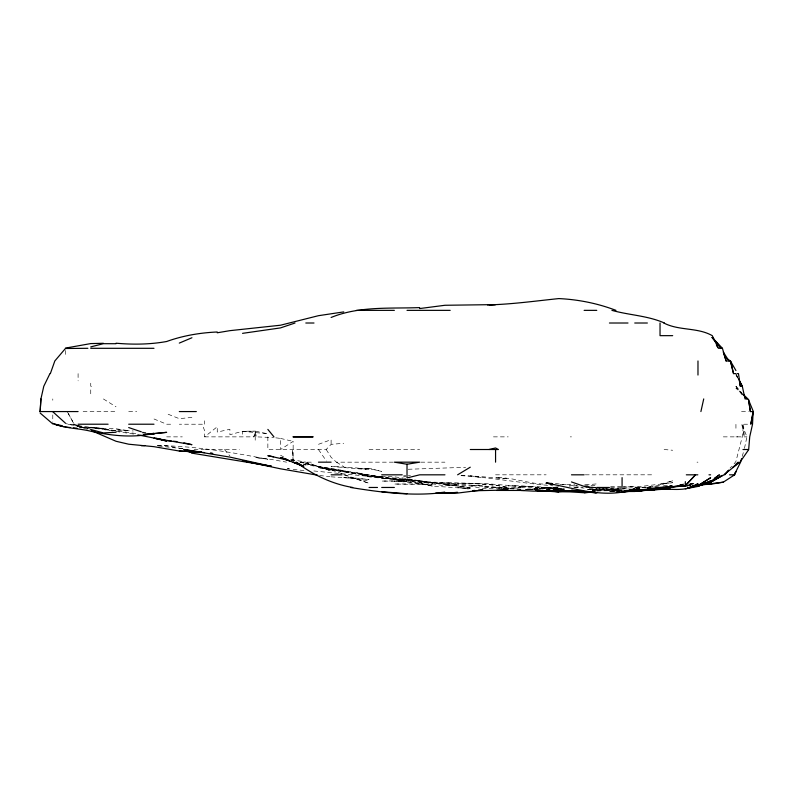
<?xml version="1.0" encoding="UTF-8"?>
<svg xmlns="http://www.w3.org/2000/svg" width="793" height="793" viewBox="0 0 793 793"><rect width="100%" height="100%" fill="white"/><g stroke="black" fill="none" stroke-linecap="round" stroke-linejoin="round"><path stroke-width="0.59" stroke-dasharray="3.96 2.97" d="M744.449 448.362L746.947 436.864L741.822 424.215L747.561 424.215M204.604 436.864L253.829 436.864L255.207 431.105L267.856 433.821L242.549 431.283L229.901 434.713L229.901 429.281L217.252 432.076L217.252 426.773L204.604 436.864L204.604 430.748L202.265 424.215L179.297 424.215M742.228 456.411L743.874 450.662M253.829 436.864L255.207 434.534L256.317 436.864L273.605 437.567M734.06 463.974L735.934 461.417L742.238 436.864L743.566 424.215L744.221 436.864L741.822 424.215M267.856 436.864L267.856 449.512L326.201 449.512L331.107 444.348L343.756 443.287M730.036 468.068L731.721 466.383M293.152 449.076L293.152 441.384L280.504 449.512L280.504 438.41L274.755 437.706M318.459 444.318L331.107 439.659L331.107 444.348M688.78 485.316L693.379 484.285M686.48 485.445L693.379 484.136M669.332 485.772L671.562 485.346M592.173 489.856L596.772 489.003L608.281 488.607M635.827 489.112L644.669 487.467L634.727 488.706M650.191 487.467L653.472 486.942M654.562 486.773L658.933 486.069M684.181 483.988L678.431 484.761L684.181 484.305M611.73 491.68L615.18 491.244M619.779 490.659L622.079 490.361L609.43 490.034L602.521 488.766M685.33 486.753L687.63 486.496M634.727 487.844L650.825 486.763M609.43 491.68L615.18 491.085M616.33 490.956L622.079 490.361L609.43 491.224L617.479 490.738L609.43 489.43L592.173 489.886M191.946 417.405L179.297 418.674L166.649 413.639M577.225 485.722L569.176 486.129M558.817 486.862L552.681 487.467L558.817 487.15M592.173 490.094L609.43 489.35L620.929 491.105M632.427 487.774L592.173 490.352M585.274 484.929L596.772 483.889M737.777 436.864L735.934 436.864M618.629 490.669L622.079 490.461M689.93 483.968L693.379 483.77M538.12 489.271L525.472 489.331M688.78 485.058L691.08 484.939M623.229 487.12L634.727 486.555L623.229 486.803M587.573 489.459L596.772 489.003L592.173 489.678L615.18 490.788M620.929 488.23L609.43 488.805L587.573 488.29M663.483 485.732L672.682 485.276M408.167 475.8L410.467 475.691M408.167 469.268L465.669 467.305M688.78 485.167L691.08 485.058M557.717 487.189L541.589 487.467L546.169 487.913L520.872 485.772L508.214 485.871L520.872 486.406L482.917 483.403L457.62 483.552C474.531 483.086 491.63 484.008 508.214 487.467L495.566 485.217L470.269 483.294M587.573 489.509L609.43 489.132L622.079 490.143L610.58 488.706M242.549 431.59L255.207 431.105L256.317 436.864M596.772 490.847L609.43 490.391L592.173 490.213M689.93 483.68L694.529 483.532M538.12 488.825L525.472 489.122M539.27 488.795L563.426 489.658L520.872 486.684L533.52 486.258L564.576 489.331M686.48 485.276L691.08 485.157M623.229 488.141L630.128 487.963M624.378 488.984L609.43 489.568L622.079 489.826M635.877 487.982L642.776 487.814M596.772 490.936L622.079 490.51M403.558 475.929L405.867 475.879M531.221 489.678L533.52 489.638M647.375 487.705L650.825 487.636L634.727 487.556M610.58 487.368L622.079 487.18M461.07 475.592C476.811 475.869 492.473 477.763 508.214 478.883L495.566 477.733C512.754 476.91 528.981 484.196 546.169 484.126M538.12 488.904L533.52 488.934L535.82 489.162M573.775 487.239L582.974 487.18M635.877 488.012L642.776 487.963M546.169 489.301L562.277 489.658M91.611 386.26L90.739 386.26L90.739 382.305M742.228 395.023L735.934 386.26L738.025 386.26M83.106 411.567L116.046 411.567M128.694 411.567L136.713 411.567M741.514 411.567L748.592 411.567M68.347 413.668L74.106 424.215L76.257 424.215M170.644 424.215L166.649 424.215L153.991 418.972M166.649 436.864L182.321 436.864M493.434 436.864L508.214 436.864M570.286 436.864L571.475 436.864M723.285 436.864L746.947 436.864M194.087 449.512L203.722 449.512M204.604 449.512L239.436 449.512M369.062 449.512L419.666 449.512M300.398 462.17L311.59 462.17M326.201 449.512L331.107 457.303L336.43 462.17L393.209 462.17M420.815 462.17L444.962 462.17M696.997 462.17L697.979 462.17M495.566 474.819L546.169 474.819M585.274 474.819L653.888 474.819M468.326 487.467L470.269 487.745L444.962 484.434L468.494 487.467L457.62 486.119M403.558 476.137L405.867 476.137M461.07 475.661C491.799 477.564 522.339 483.304 553.068 485.822M157.45 445.587C194.681 445.904 231.387 452.248 267.856 459.246L255.207 457.511L267.856 458.85L286.59 462.17M559.977 484.503L574.925 484.82M587.573 487.249L595.622 487.437M81.54 427.407L116.046 428.775L128.694 430.708L116.046 429.747L133.293 430.986M79.241 427.348L103.387 428.309L90.739 427.685L134.443 434.158M303.501 464.301L343.756 470.893L369.062 476.424L432.314 482.124L470.269 483.274M555.368 483.532L578.375 486.149M610.58 486.486L622.079 486.833M313.859 470.963L369.062 476.405L361.598 474.819L369.062 476.861L381.711 478.199L405.867 479.547M525.472 489.499L530.071 489.678M647.375 487.517L650.825 487.665M558.817 489.261L535.196 487.467M584.124 485.038L596.772 485.623M532.371 489.767L525.472 489.44L546.169 488.151L564.576 489.717M157.45 445.369L166.649 445.825L182.796 448.838M520.872 489.222L495.566 488.151L482.917 488.666L470.269 486.01L457.62 485.078L444.962 484.84L457.62 485.078L444.962 485.851L408.167 479.815M343.756 474.819L369.062 483.324L331.107 469.902L300.775 462.17L318.459 466.571L356.404 472.697L369.062 476.117L394.359 476.811L407.017 478.585M564.576 488.994L546.169 487.209M596.772 487.705L585.254 486.724M574.618 487.467L584.124 488.082M303.501 464.748L305.801 464.916L303.501 464.658M331.107 476.821L369.062 479.507L356.404 478.159L343.756 477.287L369.062 480.836M595.622 487.378L585.274 486.595L595.84 487.467M664.088 449.512L672.682 450.255M520.872 489.311L498.856 487.467L508.214 488.002L520.872 487.467C503.971 490.282 487.239 484.553 470.269 485.841L482.917 486.079L444.962 483.165L457.62 484.404L444.962 482.531L419.666 482.58L432.314 482.778L444.962 484.017L419.666 481.47L444.962 484.196L409.317 479.735M182.965 448.749L157.45 445.854M182.965 448.689L179.297 448.332L181.815 449.512M293.152 469.476L305.801 470.695M536.97 489.271L540.42 489.608M549.47 487.467L564.576 489.212M407.017 479.507L419.666 480.816L409.317 478.992M145.942 433.236L142.492 432.829L144.792 433.117M319.609 475.493L329.957 476.692M90.739 427.526L103.387 429.063L78.091 425.643L72.698 424.215L90.739 429.201L78.091 425.95L74.264 424.215L67.197 411.567M369.062 476.117L407.017 481.5L356.404 472.697L381.711 477.654M409.317 479.626L432.314 482.739L394.359 480.865L381.711 481.073L407.017 481.341L394.359 481.034L419.666 483.244L432.314 486.05L470.269 488.716L457.62 487.467L470.269 489.222M290.853 459.524L305.801 462.121L318.459 466.571L343.756 470.665L356.404 473.956L318.459 467.563C347.84 472.578 377.359 476.543 407.017 479.329M90.739 427.169L136.743 433.632M289.703 468.921L287.403 468.554L289.703 468.921M470.269 475.731L482.917 477.792M290.853 460.594L293.152 460.981L293.152 449.512M142.492 432.056L145.942 432.71M299.982 462.17L318.459 466.393L331.107 471.002L318.459 466.363L305.801 463.261M68.208 424.215L78.091 426.228L65.442 423.541M290.853 459.95L295.442 461.03M280.504 438.41L293.152 441.384M87.289 429.251L78.091 426.456L74.106 424.215M280.504 455.202L283.666 456.946M336.43 462.17L343.756 466.601M103.387 398.948L116.046 406.829M742.07 393.506L735.934 388.114L742.843 394.755M735.934 386.26L742.347 393.487M224.429 449.512L229.901 455.935M318.459 449.512L326.518 461.189M736.459 374.663L737.5 376.774M736.34 374.762L737.559 378.211M293.152 460.991L292.548 449.512L293.103 461.02M735.934 424.324L735.934 428.983M255.207 440.224L255.207 431.105L242.549 431.283L242.549 436.864M204.604 420.766L204.604 424.215M90.739 389.859L90.739 395.122M78.091 373.612L78.091 380.868M65.442 350.476L65.442 354.818M52.784 398.909L52.784 400.277M52.784 414.917L52.784 422.431M672.682 480.766L660.034 485.247L647.375 487.308L634.727 487.14L672.682 482.699L660.034 484.226L672.682 480.766M520.872 486.991L517.789 487.467L533.52 486.258L520.872 486.991M369.062 468.356L356.404 468.683L331.107 466.363L356.404 467.91L369.062 469.595L356.404 468.683L369.062 468.514L381.711 471.458L369.062 468.356M419.666 483.859L394.359 484.037L432.314 484.721L419.666 483.859M495.566 487.259L482.917 486.922L508.214 488.647L495.566 487.308M419.666 480.588L394.359 479.111L407.017 480.459L381.711 478.001L394.359 479.21L432.314 486.05L407.017 479.914L419.666 480.736L432.314 483.165L419.666 480.588M116.046 430.896L103.387 429.31L116.046 430.936M343.756 471.3L318.459 467.622L343.756 471.3M356.404 473.927L343.756 471.23L356.404 473.956M737.668 377.864L735.934 374.712L737.649 377.864"/><path stroke-width="1.19" d="M40.929 398.909L40.136 411.567L40.929 398.909L43.784 386.26L49.939 373.612M753.35 411.567L750.356 411.567L748.592 400.029L753.35 411.567L750.802 424.215L753.122 411.567L752.537 424.215L749.712 436.864L748.681 449.512L742.972 449.512M700.903 411.567L703.728 398.909M741.564 458.721L740.573 462.17L734.754 473.936M50.355 373.612L54.826 360.964L65.442 348.494L87.894 348.305M701.428 484.662L710.627 484.245L723.285 482.174L734.645 474.819L735.934 471.538L734.605 473.996M748.592 449.79L740.008 462.17L732.772 467.087M728.549 470.299L724.624 474.819L728.658 470.299M627.828 490.48L625.528 490.52L634.727 490.54L660.034 487.636L647.375 489.212L685.33 485.871L695.501 474.819L685.33 485.564L661.54 487.467M735.934 464.083L738.263 462.17L735.934 465.243L723.285 475.285L710.627 482.144L702.578 483.938M714.533 478.219L719.41 474.819L710.627 481.629L697.979 486.168L710.627 480.915L697.979 486.426L685.33 488.815M697.979 485.574L710.627 477.743L697.979 485.802L687.779 487.774M457.62 474.819L470.269 467.186M179.297 343.091L191.946 337.749M295.036 323.009L280.504 327.906L242.549 333.347M331.107 317.468C359.348 305.929 389.928 308.745 419.666 307.595M90.739 346.898L103.387 343.686L116.046 343.716M488.964 449.512L495.566 447.976L498.44 449.512L470.269 449.512M696.789 485.841L687.481 487.774M647.375 490.064L649.675 489.598M692.23 485.881L697.979 484.89L690.455 487.467L697.979 483.661C686.223 492.374 671.225 488.498 657.734 489.093L660.034 488.825M217.252 332.782L229.901 330.661L280.504 325.219L318.459 315.693L343.756 311.897M407.017 464.252L419.666 462.17L394.359 462.17L407.017 464.252L407.017 477.941L419.666 474.819L444.962 474.819M65.442 348.107L90.739 343.587L103.387 343.29M419.666 308.556L444.962 305.275L495.566 304.601L489.816 304.889M699.129 485.187L723.285 482.174M653.125 489.687L645.076 490.431M660.034 488.964L634.727 491.482L622.079 491.521M635.877 490.649L639.327 490.441L635.877 490.649L638.177 490.451M143.642 434.495L153.991 433.345C133.036 438.172 111.496 435.754 90.739 431.214C78.14 428.161 64.877 428.507 52.784 423.412M634.727 490.361L622.079 491.739L634.727 489.331L622.079 492.205L616.33 492.096L619.779 492.047M664.633 488.934L635.877 490.986L642.776 490.431M630.128 491.303L622.079 492.116L634.727 488.825C605.584 499.441 575.262 488.111 546.169 483.115L551.918 483.76M622.079 491.888L647.375 489.787L634.727 489.975L650.825 489.687L645.076 490.094L647.375 489.985M593.323 492.017L584.124 492.74L559.977 491.264M672.682 486.714L685.33 485.742L662.69 487.467M573.775 491.065L579.524 490.639L533.52 491.135L520.872 490.471M701.428 484.573L710.627 483.928M487.517 304.918C511.445 304.363 535.077 301.043 558.817 298.584C578.365 299.506 597.664 303.392 615.963 310.36M217.252 331.989C200.044 332.753 182.876 335.657 166.649 341.505C149.986 344.529 132.877 344.687 116.046 343.21M670.382 488.884L647.375 490.213L638.177 489.707M472.569 490.609L474.868 490.451M478.318 490.223L482.917 489.915L457.62 493.077L444.962 493.028L448.412 492.849M592.173 492.047L584.124 492.582L595.622 492.195M643.926 490.024L647.375 489.806M524.322 490.461L496.715 490.431L508.214 490.015L472.569 490.808M625.528 491.264L622.079 491.472L632.427 491.254M143.642 434.614L166.649 432.344L150.541 433.949M116.046 432.274L103.387 432.919L90.739 429.479M451.861 492.681L457.62 492.403L444.962 493.345L435.763 492.998M441.513 492.453L444.962 492.304C413.708 496.616 381.512 492.463 350.565 487.467M657.516 487.467L663.83 487.467M141.342 445.706L144.792 445.567M635.877 490.51L640.476 490.471M568.026 491.264L546.169 491.412L535.82 490.451M558.817 491.323L571.475 491.283M356.404 310.36L394.359 310.36M407.017 310.36L450.176 310.36M584.124 310.36L596.772 310.36M305.801 323.009L313.998 323.009M609.43 323.009L627.997 323.009M634.727 323.009L647.375 323.009M672.682 335.657L660.034 335.657L660.034 323.009M90.739 348.305L153.991 348.305M735.934 370.539L730.393 360.964L726.11 360.964L722.423 348.305L718.369 348.305L712.273 335.657C697.453 327.182 679.016 330.939 663.83 323.009M726.358 358.267L730.452 360.964L733.535 373.612L735.934 373.612M737.312 373.612L738.461 373.612L740.384 386.26L742.307 386.26L745.024 398.909L747.165 398.909L743.15 394.399M39.65 411.567L78.091 411.567M179.297 411.567L196.317 411.567M78.091 424.215L108.106 424.215M128.694 424.215L153.991 424.215M318.459 462.17L331.107 462.17M331.107 474.819L341.971 474.819M381.711 474.819L402.21 474.819M571.475 474.819L584.124 474.819M686.322 474.819L697.82 474.819M708.982 474.819L710.627 474.819M729.501 474.819L734.645 474.819M369.062 487.467L377.478 487.467M381.711 487.467L394.359 487.467M596.772 487.467L609.43 487.467M660.034 487.467L672.682 487.467M573.775 491.244L584.124 491.363M150.541 434.068L153.991 434.237L150.541 433.583M551.918 483.433L546.169 483.254L551.918 483.839M179.297 451.029L201.144 452.198L179.297 451.029L153.991 446.677L128.694 444.209L116.046 441.275L91.8 430.787M381.711 491.749L407.017 493.742M551.918 491.244L558.817 491.7L553.068 491.264M542.719 490.49L545.019 490.659M191.946 451.554L204.604 452.585M596.772 492.988L571.475 490.342L579.524 490.926L558.817 491.957L536.97 490.52M166.649 440.581L171.248 441.027M173.548 441.245L176.998 441.582M65.442 427.06L70.042 427.526M73.491 427.873L76.941 428.22M591.023 492.017L595.622 492.503L589.873 492.066L595.622 492.691M269.005 465.897L271.305 466.205L191.946 453.16L190.151 451.703M271.305 466.314L229.901 457.095L183.768 449.512L201.144 452.129M287.403 460.019L267.856 455.678L273.605 456.788M317.478 475.176L280.504 468.812L242.549 460.753L267.856 465.749M165.499 440.353L137.893 434.851M55.014 424.215L61.963 425.672M587.256 487.467L571.475 481.936M286.253 458.929L280.504 457.66L289.703 460.812L280.504 457.591L303.501 466.175M183.897 442.851L191.946 444.685L153.991 438.152L166.649 441.096L156.3 438.222M611.909 310.36C629.265 315.208 647.732 315.634 664.395 323.009M54.162 424.215L64.312 426.783M352.697 487.467C331.861 484.008 312.957 474.749 296.067 462.17L303.64 466.324M186.315 450.92L191.946 452.674L190.151 451.415M128.694 427.556L141.342 431.818M300.051 464.757L293.152 462.17L303.699 466.621M40.136 413.034L52.784 423.928M743.824 395.053L748.592 399.563L750.356 411.567M52.784 411.726L65.442 423.165M744.568 396.421L747.165 398.909M712.312 337.56L722.423 348.305M267.856 429.409L273.952 436.864M728.985 360.964L723.285 352.033L726.11 360.964M716.436 345.143L717.724 347.255M739.413 381.017L742.307 386.26M739.354 381.017L742.208 386.26L738.551 378.885M739.582 383.961L740.384 386.26M730.452 360.964L733.535 373.612M697.979 360.964L697.979 375.049M685.33 481.648L685.33 485.871M622.079 477.624L622.079 487.467M495.566 449.512L495.566 462.17M722.225 475.433L710.627 482.194L702.578 483.77L710.627 482.144L722.225 475.423M654.284 489.717L635.877 490.917L654.284 489.707M660.034 489.202L657.734 489.41L660.034 489.202M579.524 490.966L571.475 491.382L579.524 491.006L571.475 490.5L579.524 490.917M579.524 491.026L573.775 491.204L579.524 491.006M312.957 436.864L293.152 436.864L312.957 436.864M545.019 490.768L541.569 490.48L545.019 490.748M212.653 453.487L210.353 453.17L212.653 453.457M721.164 348.305L712.134 337.56L721.164 348.305"/></g></svg>
